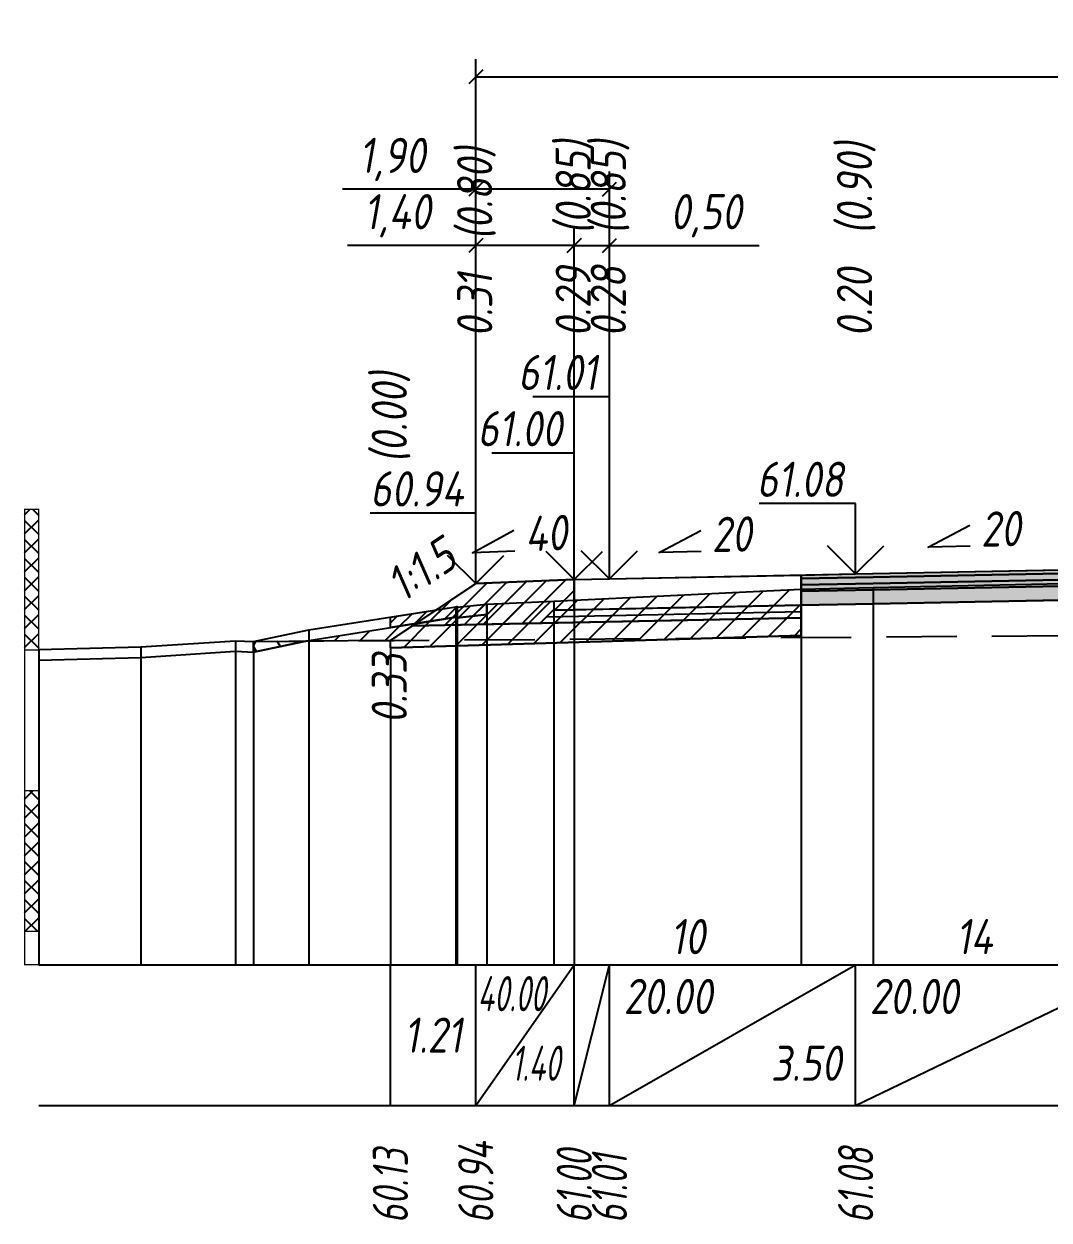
# Model space of a CAD drawing. Extents: x -717 to 1451, y -133302 to 233.
# Drawn here: x 78.9 to 151.8, y -53703.2 to -53618.1 of the extents above; entities that cross this region are included whole.
import ezdxf
from ezdxf.enums import TextEntityAlignment as Align

# ---------------------------------------------------------------- set-up
doc = ezdxf.new("R2010")
doc.units = 0
doc.linetypes.add('штриховая', pattern=[0.75, 0.5, -0.25])
for name, color, linetype in [('Интерполированный поперечник', 2, 'Continuous'), ('Код_514', 1, 'Continuous'), ('Контур_0', 7, 'Continuous'), ('Контур_2521', 7, 'Continuous'), ('Контур_2564', 7, 'Continuous'), ('Контур_2660', 7, 'Continuous'), ('Контур_2665', 7, 'Continuous'), ('Контур_400', 7, 'Continuous'), ('Контур_508', 7, 'Continuous'), ('Контур_512', 7, 'Continuous'), ('Контур_513', 7, 'Continuous'), ('Контур_818', 7, 'Continuous'), ('Красный поперечник', 1, 'Continuous'), ('Линейка абсолютных высот', 7, 'Continuous'), ('Объём_2501', 7, 'Continuous'), ('Объём_2564', 7, 'Continuous'), ('Объём_2650', 7, 'Continuous'), ('Объём_2660', 7, 'Continuous'), ('Объём_2661', 7, 'Continuous'), ('Объём_2665', 7, 'Continuous'), ('Объём_2666', 7, 'Continuous'), ('Объём_2667', 7, 'Continuous'), ('Объём_2668', 7, 'Continuous'), ('Объём_2669', 7, 'Continuous'), ('Объём_2675', 7, 'Continuous'), ('Объём_2753', 7, 'Continuous'), ('Откосы', 7, 'Continuous'), ('Отметки покрытия', 7, 'Continuous'), ('Рабочие отметки', 7, 'Continuous'), ('Рабочие отметки доп.', 7, 'Continuous'), ('Слои выравнивания', 7, 'Continuous'), ('Таблица', 7, 'Continuous'), ('Уклоны проезжей части', 7, 'Continuous'), ('Черный поперечник', 3, 'Continuous')]:
    doc.layers.add(name, color=color, linetype=linetype)
for name, color, linetype, true_color in [('Контур_2540', 2, 'Continuous', 0xffff00), ('Контур_2560', 2, 'Continuous', 0xffff00), ('Контур_2561', 7, 'Continuous', 0xff8040), ('Контур_2562', 3, 'Continuous', 0x00ff00), ('Контур_2563', 7, 'Continuous', 0xff8000), ('Контур_2570', 7, 'Continuous', 0x80ff00), ('Контур_2725', 7, 'Continuous', 0x323232), ('Контур_2736', 4, 'Continuous', 0x00ffff), ('Контур_2737', 4, 'Continuous', 0x00ffff), ('Контур_2738', 4, 'Continuous', 0x00ffff), ('Контур_2739', 4, 'Continuous', 0x00ffff), ('Контур_2741', 4, 'Continuous', 0x00ffff), ('Контур_2742', 4, 'Continuous', 0x00ffff), ('Контур_2743', 4, 'Continuous', 0x00ffff), ('Контур_2744', 7, 'Continuous', 0xa4ffff), ('Контур_2745', 7, 'Continuous', 0xa4ffff), ('Контур_2747', 4, 'Continuous', 0x00ffff), ('Контур_2748', 4, 'Continuous', 0x00ffff), ('Контур_2749', 4, 'Continuous', 0x00ffff), ('Контур_2750', 4, 'Continuous', 0x00ffff), ('Контур_2751', 4, 'Continuous', 0x00ffff), ('Контур_2752', 4, 'Continuous', 0x00ffff), ('Контур_2760', 7, 'Continuous', 0x323232), ('Контур_2761', 7, 'Continuous', 0x323232), ('Контур_2762', 7, 'Continuous', 0x323232), ('Контур_2763', 7, 'Continuous', 0x323232), ('Контур_402', 7, 'Continuous', 0xff6464), ('Контур_703', 4, 'Continuous', 0x00ffff), ('Контур_705', 4, 'Continuous', 0x00ffff), ('Контур_707', 4, 'Continuous', 0x00ffff), ('Контур_720', 131, 'Continuous', 0xaaffff), ('Объём_2500', 7, 'Continuous', 0xc0c0c0), ('Объём_2520', 7, 'Continuous', 0x80ffff), ('Объём_2540', 2, 'Continuous', 0xffff00), ('Объём_2560', 2, 'Continuous', 0xffff00), ('Объём_2561', 7, 'Continuous', 0xff8040), ('Объём_2562', 3, 'Continuous', 0x00ff00), ('Объём_2563', 7, 'Continuous', 0xff8000), ('Объём_2570', 7, 'Continuous', 0x80ff00), ('Объём_2600', 7, 'Continuous', 0x808000), ('Объём_2746', 2, 'Continuous', 0xffff00)]:
    doc.layers.add(name, color=color, linetype=linetype, true_color=true_color)
doc.styles.get("Standard").update_dxf_attribs({"font": 'txt', "height": 2.5})
doc.styles.add('М', font='romand.shx', dxfattribs={"width": 0.8, "oblique": 10, "height": 2.5})
doc.dimstyles.new('ISO-25', dxfattribs={"dimtxt": 2.5, "dimasz": 2.5, "dimexe": 1.25, "dimexo": 0.625, "dimtad": 1, "dimtxsty": 'Standard', "dimcen": 2.5, "dimadec": 0, "dimazin": 0, "dimtfac": 1, "dimtmove": 0, "dimatfit": 3, "dimfxl": 1, "dimarcsym": 0})
pattern_1 = [(45.0000013, (0, 0), (-0.67351924, 0.673519211), []), (135.0000003, (0, 0), (-0.673519222, -0.67351923), [])]

# ---------------------------------------------------------------- blocks, each defined once
blk = doc.blocks.new('_Oblique')
at = {"color": 0, "linetype": 'ByBlock', "lineweight": -2}
blk.add_line((-0.5, -0.5), (0.5, 0.5), dxfattribs=at)
blk = doc.blocks.new('*D1283')
at = {"color": 0, "lineweight": -2, "transparency": 16777216}
for p, q in [((111.072, -53657.336), (111.072, -53632.616)), ((118.072, -53657.056), (118.072, -53632.616)), ((111.072, -53633.866), (101.961, -53633.866)), ((118.072, -53633.866), (111.072, -53633.866))]:
    blk.add_line(p, q, dxfattribs=at)
at = {"layer": 'Defpoints', "color": 0, "transparency": 16777216}
for p in [(118.072, -53633.866), (111.072, -53657.961), (118.072, -53657.681)]:
    blk.add_point(p, dxfattribs=at)
at = {"color": 0, "lineweight": -2, "transparency": 16777216, "rotation": 180}
blk.add_blockref('_Oblique', (111.072, -53633.866), dxfattribs=at)
at = {"color": 0, "lineweight": -2, "transparency": 16777216}
blk.add_blockref('_Oblique', (118.072, -53633.866), dxfattribs=at)
at = {"color": 0, "transparency": 16777216, "insert": (105.501, -53631.753), "char_height": 2.5, "width": 8.75, "attachment_point": 5, "style": 'М'}
blk.add_mtext('1,40', dxfattribs=at)
blk = doc.blocks.new('*D1285')
at = {"color": 0, "lineweight": -2, "transparency": 16777216}
for p, q in [((118.072, -53657.056), (118.072, -53632.616)), ((120.572, -53657.006), (120.572, -53632.616)), ((118.072, -53633.866), (120.572, -53633.866)), ((120.572, -53633.866), (131.206, -53633.866))]:
    blk.add_line(p, q, dxfattribs=at)
at = {"layer": 'Defpoints', "color": 0, "transparency": 16777216}
for p in [(120.572, -53633.866), (118.072, -53657.681), (120.572, -53657.631)]:
    blk.add_point(p, dxfattribs=at)
at = {"color": 0, "lineweight": -2, "transparency": 16777216, "rotation": 180}
blk.add_blockref('_Oblique', (118.072, -53633.866), dxfattribs=at)
at = {"color": 0, "lineweight": -2, "transparency": 16777216}
blk.add_blockref('_Oblique', (120.572, -53633.866), dxfattribs=at)
at = {"color": 0, "transparency": 16777216, "insert": (127.444, -53631.753), "char_height": 2.5, "width": 9.16667, "attachment_point": 5, "style": 'М'}
blk.add_mtext('0,50', dxfattribs=at)
blk = doc.blocks.new('*D1288')
at = {"color": 0, "lineweight": -2, "transparency": 16777216}
for p, q in [((111.072, -53657.336), (111.072, -53628.614)), ((120.572, -53657.006), (120.572, -53628.614)), ((111.072, -53629.864), (101.597, -53629.864)), ((120.572, -53629.864), (111.072, -53629.864))]:
    blk.add_line(p, q, dxfattribs=at)
at = {"layer": 'Defpoints', "color": 0, "transparency": 16777216}
for p in [(120.572, -53629.864), (111.072, -53657.961), (120.572, -53657.631)]:
    blk.add_point(p, dxfattribs=at)
at = {"color": 0, "lineweight": -2, "transparency": 16777216, "rotation": 180}
blk.add_blockref('_Oblique', (111.072, -53629.864), dxfattribs=at)
at = {"color": 0, "lineweight": -2, "transparency": 16777216}
blk.add_blockref('_Oblique', (120.572, -53629.864), dxfattribs=at)
at = {"color": 0, "transparency": 16777216, "insert": (105.137, -53627.751), "char_height": 2.5, "width": 8.75, "attachment_point": 5, "style": 'М'}
blk.add_mtext('1,90', dxfattribs=at)
blk = doc.blocks.new('*D1289')
at = {"color": 0, "lineweight": -2, "transparency": 16777216}
for p, q in [((111.072, -53657.336), (111.072, -53620.616)), ((206.572, -53657.336), (206.572, -53620.616)), ((111.072, -53621.866), (206.572, -53621.866))]:
    blk.add_line(p, q, dxfattribs=at)
at = {"layer": 'Defpoints', "color": 0, "transparency": 16777216}
for p in [(206.572, -53621.866), (111.072, -53657.961), (206.572, -53657.961)]:
    blk.add_point(p, dxfattribs=at)
at = {"color": 0, "lineweight": -2, "transparency": 16777216, "rotation": 180}
blk.add_blockref('_Oblique', (111.072, -53621.866), dxfattribs=at)
at = {"color": 0, "lineweight": -2, "transparency": 16777216}
blk.add_blockref('_Oblique', (206.572, -53621.866), dxfattribs=at)
at = {"color": 0, "transparency": 16777216, "insert": (158.822, -53619.753), "char_height": 2.5, "width": 10.41667, "attachment_point": 5, "style": 'М'}
blk.add_mtext('19,10', dxfattribs=at)

msp = doc.modelspace()

# ---------------------------------------------------------------- hatches: boundary and pattern name
at = {"layer": 'Линейка абсолютных высот'}
h = msp.add_hatch(dxfattribs=at)
h.set_pattern_fill('ANSI37', scale=0.3, style=0)
h.set_pattern_definition(pattern_1)
h.paths.add_polyline_path([(80, -53662.615), (80, -53652.615), (79, -53652.615), (79, -53662.615)])
h = msp.add_hatch(dxfattribs=at)
h.set_pattern_fill('ANSI37', scale=0.3, style=0)
h.set_pattern_definition(pattern_1)
h.paths.add_polyline_path([(80, -53682.615), (80, -53672.615), (79, -53672.615), (79, -53682.615)])
at = {"layer": 'Объём_2563'}
h = msp.add_hatch(dxfattribs=at)
h.set_pattern_fill('ANSI31', color=256, scale=0.3)
h.paths.add_polyline_path([(111.072, -53657.899), (118.072, -53657.619), (118.072, -53659.769), (116.572, -53659.799), (115.654, -53660.717), (106.572, -53660.899)])
at = {"layer": 'Объём_2570'}
h = msp.add_hatch(dxfattribs=at)
h.set_pattern_fill('ANSI31', color=256, scale=0.2)
h.paths.add_polyline_path([(109.747, -53660.333), (109.721, -53660.286), (109.664, -53660.3), (105, -53661.034), (105, -53660.284), (109.664, -53659.55), (109.721, -53659.536), (109.747, -53659.583), (111.864, -53659.36), (111.864, -53660.11)])
at = {"layer": 'Объём_2600'}
h = msp.add_hatch(dxfattribs=at)
h.set_pattern_fill('ANSI31', color=6, scale=0.4)
h.paths.add_polyline_path([(116.608, -53659.151), (134.2, -53658.292), (134.2, -53661.593), (105, -53662.469), (105, -53661.947), (98.984, -53661.991), (99.211, -53661.944), (109.664, -53660.3), (109.721, -53660.286), (109.747, -53660.333), (111.864, -53660.11), (111.864, -53659.36)])
h = msp.add_hatch(dxfattribs=at)
h.set_pattern_fill('HONEY', color=5, scale=0.3)
h.paths.add_polyline_path([(95.264, -53662.769), (95.264, -53662.019), (98.984, -53661.991)])
at = {"layer": 'Слои выравнивания'}
for color, points in [(2, [(134.2, -53657.296), (138.072, -53657.219), (139.319, -53657.194), (156.181, -53656.857), (158.822, -53656.804), (158.822, -53657.054), (156.181, -53657.107), (139.319, -53657.444), (138.072, -53657.469), (134.2, -53657.546)]), (3, [(134.2, -53657.546), (138.072, -53657.469), (139.319, -53657.444), (156.181, -53657.107), (158.822, -53657.054), (158.822, -53657.504), (156.181, -53657.557), (139.319, -53657.894), (138.072, -53657.919), (134.2, -53657.996)]), (4, [(134.2, -53657.996), (138.072, -53657.919), (139.319, -53657.894), (156.181, -53657.557), (158.822, -53657.504), (158.822, -53657.954), (156.181, -53658.007), (139.319, -53658.344), (138.072, -53658.369), (134.2, -53658.446)]), (5, [(134.2, -53658.446), (138.072, -53658.369), (139.319, -53658.344), (156.181, -53658.007), (158.822, -53657.954), (158.822, -53658.954), (156.181, -53659.007), (139.319, -53659.344), (138.072, -53659.369), (134.2, -53659.446)])]:
    msp.add_hatch(color=color, dxfattribs=at).paths.add_polyline_path(points)

# ---------------------------------------------------------------- linework, layer by layer
at = {"layer": 'Интерполированный поперечник', "linetype": 'штриховая', "ltscale": 10, "flags": 128}
msp.add_lwpolyline([(95.264, -53662.019), (208.806, -53661.181)], dxfattribs=at)
at = {"layer": 'Код_514'}
for p, q in [((105, -53695), (105, -53685)), ((111.072, -53695), (111.072, -53685)), ((111.072, -53695), (118.072, -53685)), ((118.072, -53695), (118.072, -53685)), ((118.072, -53695), (120.572, -53685)), ((120.572, -53695), (120.572, -53685)), ((120.572, -53695), (138.072, -53685)), ((138.072, -53695), (138.072, -53685)), ((138.072, -53695), (158.822, -53685))]:
    msp.add_line(p, q, dxfattribs=at)
at = {"layer": 'Контур_0', "flags": 128}
for points in [[(120.572, -53659.719), (118.072, -53659.769), (118.072, -53657.619), (134.2, -53657.296), (134.2, -53659.446), (120.572, -53659.719), (120.572, -53659.719)], [(111.072, -53657.899), (105, -53661.947), (105, -53661.947), (105, -53661.947), (105, -53661.947), (105, -53661.947), (105, -53661.947), (105, -53661.947), (105, -53661.947), (105, -53661.947), (105, -53661.947), (105, -53661.947), (105, -53661.947), (105, -53661.947), (105, -53661.947), (105, -53661.947)], [(111.072, -53657.899), (105, -53661.947), (105, -53661.947), (105, -53661.947), (105, -53661.947), (105, -53661.947), (105, -53661.947), (105, -53661.947), (105, -53661.947), (105, -53661.947), (105, -53661.947), (105, -53661.947), (105, -53661.947), (105, -53661.947), (105, -53661.947), (105, -53661.947), (105, -53661.947), (105, -53661.947), (105, -53661.947), (105, -53661.947), (105, -53661.947), (105, -53661.947), (105, -53661.947), (105, -53661.947), (105, -53661.947), (105, -53661.947), (105, -53661.947), (105, -53661.947), (105, -53661.947), (105, -53661.947)], [(106.572, -53660.899), (115.654, -53660.717), (116.572, -53659.799), (118.072, -53659.769)], [(116.572, -53659.799), (134.2, -53659.446), (134.2, -53660.346), (115.654, -53660.717), (116.572, -53659.799), (116.572, -53659.799)]]:
    msp.add_lwpolyline(points, dxfattribs=at)
at = {"layer": 'Контур_2521', "color": 250, "flags": 128}
msp.add_lwpolyline([(116.113, -53660.258), (134.2, -53659.896)], dxfattribs=at)
at = {"layer": 'Контур_2540', "flags": 128}
msp.add_lwpolyline([(106.572, -53660.899), (134.2, -53660.346), (134.2, -53661.593), (105, -53662.469), (105, -53661.947), (106.572, -53660.899), (106.572, -53660.899)], dxfattribs=at)
at = {"layer": 'Контур_2560', "flags": 128}
msp.add_lwpolyline([(111.072, -53657.899), (111.072, -53657.899), (111.072, -53657.899), (118.072, -53657.619)], dxfattribs=at)
at = {"layer": 'Контур_2561', "flags": 128}
msp.add_lwpolyline([(118.072, -53657.619), (118.072, -53657.619), (111.072, -53657.899), (111.072, -53657.899), (118.072, -53657.619)], dxfattribs=at)
at = {"layer": 'Контур_2562', "flags": 128}
msp.add_lwpolyline([(111.072, -53657.899), (111.072, -53657.899), (111.072, -53657.899), (111.072, -53657.899), (111.072, -53657.899)], dxfattribs=at)
at = {"layer": 'Контур_2563', "flags": 128}
msp.add_lwpolyline([(111.072, -53657.899), (118.072, -53657.619), (118.072, -53659.769), (116.572, -53659.799), (115.654, -53660.717), (106.572, -53660.899), (111.072, -53657.899), (111.072, -53657.899)], dxfattribs=at)
at = {"layer": 'Контур_2564', "flags": 128}
msp.add_lwpolyline([(111.072, -53657.899), (118.072, -53657.619)], dxfattribs=at)
at = {"layer": 'Контур_2570', "flags": 128}
msp.add_lwpolyline([(80, -53663.334), (87.268, -53663.147), (93.998, -53662.713), (95.264, -53662.769), (95.264, -53662.769), (99.211, -53661.944), (109.664, -53660.3), (109.721, -53660.286), (109.747, -53660.333), (111.864, -53660.11), (111.864, -53659.36), (116.608, -53659.151), (134.2, -53658.292), (139.319, -53658.172), (156.181, -53657.818)], dxfattribs=at)
at = {"layer": 'Контур_2660', "flags": 128}
msp.add_lwpolyline([(105, -53662.469), (134.2, -53661.593)], dxfattribs=at)
at = {"layer": 'Контур_2665', "flags": 128}
msp.add_lwpolyline([(111.072, -53657.899), (111.072, -53657.899)], dxfattribs=at)
at = {"layer": 'Контур_2725', "flags": 128}
msp.add_lwpolyline([(134.2, -53659.446), (138.072, -53659.369), (139.319, -53659.344), (156.181, -53659.007), (158.822, -53658.954), (161.268, -53659.003), (178.22, -53659.342)], dxfattribs=at)
at = {"layer": 'Контур_2736', "flags": 128}
msp.add_lwpolyline([(111.072, -53657.899), (105, -53661.947)], dxfattribs=at)
at = {"layer": 'Контур_2737', "flags": 128}
msp.add_lwpolyline([(105, -53661.947), (105, -53661.947)], dxfattribs=at)
at = {"layer": 'Контур_2738', "flags": 128}
msp.add_lwpolyline([(105, -53661.947), (105, -53661.947)], dxfattribs=at)
at = {"layer": 'Контур_2739', "flags": 128}
msp.add_lwpolyline([(105, -53661.947), (105, -53661.947)], dxfattribs=at)
at = {"layer": 'Контур_2741', "flags": 128}
msp.add_lwpolyline([(105, -53661.947), (105, -53661.947)], dxfattribs=at)
at = {"layer": 'Контур_2742', "flags": 128}
msp.add_lwpolyline([(105, -53661.947), (105, -53661.947)], dxfattribs=at)
at = {"layer": 'Контур_2743', "flags": 128}
msp.add_lwpolyline([(105, -53661.947), (105, -53661.947)], dxfattribs=at)
at = {"layer": 'Контур_2744', "flags": 128}
msp.add_lwpolyline([(105, -53661.947), (105, -53661.947)], dxfattribs=at)
msp.add_lwpolyline([(105, -53661.947), (105, -53661.947)], dxfattribs=at)
msp.add_lwpolyline([(105, -53661.947), (105, -53661.947)], dxfattribs=at)
msp.add_lwpolyline([(105, -53661.947), (105, -53661.947)], dxfattribs=at)
msp.add_lwpolyline([(105, -53661.947), (105, -53661.947)], dxfattribs=at)
msp.add_lwpolyline([(105, -53661.947), (105, -53661.947)], dxfattribs=at)
at = {"layer": 'Контур_2745', "flags": 128}
msp.add_lwpolyline([(105, -53661.947), (105, -53661.947)], dxfattribs=at)
msp.add_lwpolyline([(105, -53661.947), (105, -53661.947)], dxfattribs=at)
msp.add_lwpolyline([(105, -53661.947), (105, -53661.947)], dxfattribs=at)
msp.add_lwpolyline([(105, -53661.947), (105, -53661.947)], dxfattribs=at)
msp.add_lwpolyline([(105, -53661.947), (105, -53661.947)], dxfattribs=at)
msp.add_lwpolyline([(105, -53661.947), (105, -53661.947)], dxfattribs=at)
at = {"layer": 'Контур_2747', "flags": 128}
msp.add_lwpolyline([(105, -53661.947), (105, -53661.947)], dxfattribs=at)
at = {"layer": 'Контур_2748', "flags": 128}
msp.add_lwpolyline([(105, -53661.947), (105, -53661.947)], dxfattribs=at)
at = {"layer": 'Контур_2749', "flags": 128}
msp.add_lwpolyline([(105, -53661.947), (105, -53661.947)], dxfattribs=at)
at = {"layer": 'Контур_2750', "flags": 128}
msp.add_lwpolyline([(105, -53661.947), (105, -53661.947)], dxfattribs=at)
at = {"layer": 'Контур_2751', "flags": 128}
msp.add_lwpolyline([(105, -53661.947), (105, -53661.947)], dxfattribs=at)
at = {"layer": 'Контур_2752', "flags": 128}
msp.add_lwpolyline([(105, -53661.947), (105, -53661.947)], dxfattribs=at)
at = {"layer": 'Контур_2760', "flags": 128}
msp.add_lwpolyline([(134.2, -53657.296), (138.072, -53657.219), (139.319, -53657.194), (156.181, -53656.857), (158.822, -53656.804), (161.268, -53656.853), (178.22, -53657.192)], dxfattribs=at)
at = {"layer": 'Контур_2761', "flags": 128}
msp.add_lwpolyline([(134.2, -53657.546), (138.072, -53657.469), (139.319, -53657.444), (156.181, -53657.107), (158.822, -53657.054), (161.268, -53657.103), (178.22, -53657.442)], dxfattribs=at)
at = {"layer": 'Контур_2762', "flags": 128}
msp.add_lwpolyline([(134.2, -53657.996), (138.072, -53657.919), (139.319, -53657.894), (156.181, -53657.557), (158.822, -53657.504), (161.268, -53657.553), (178.22, -53657.892)], dxfattribs=at)
at = {"layer": 'Контур_2763', "flags": 128}
msp.add_lwpolyline([(134.2, -53658.446), (138.072, -53658.369), (139.319, -53658.344), (156.181, -53658.007), (158.822, -53657.954), (161.268, -53658.003), (178.22, -53658.342)], dxfattribs=at)
at = {"layer": 'Контур_400', "flags": 128}
msp.add_lwpolyline([(118.072, -53657.619), (120.572, -53657.569), (120.572, -53657.569), (120.572, -53657.569), (120.572, -53657.569), (120.572, -53657.569), (120.572, -53657.569), (138.072, -53657.219), (158.822, -53656.804)], dxfattribs=at)
at = {"layer": 'Контур_402', "flags": 128}
msp.add_lwpolyline([(105, -53662.469), (134.2, -53661.593), (134.2, -53659.446), (158.822, -53658.954), (178.22, -53659.342), (178.22, -53661.436), (213.463, -53662.493)], dxfattribs=at)
at = {"layer": 'Контур_508', "flags": 128}
msp.add_lwpolyline([(105, -53662.469), (134.2, -53661.593), (134.2, -53659.446), (158.822, -53658.954), (178.22, -53659.342), (178.22, -53661.436), (213.463, -53662.493), (217.224, -53665), (219.224, -53665), (226.98, -53659.829)], dxfattribs=at)
at = {"layer": 'Контур_512', "flags": 128}
msp.add_lwpolyline([(105, -53662.469), (134.2, -53661.593)], dxfattribs=at)
at = {"layer": 'Контур_513', "flags": 128}
msp.add_lwpolyline([(105, -53662.469), (134.2, -53661.593), (134.2, -53659.446), (158.822, -53658.954), (178.22, -53659.342), (178.22, -53661.436), (213.463, -53662.493), (217.224, -53665), (219.224, -53665), (226.98, -53659.829)], dxfattribs=at)
at = {"layer": 'Контур_703', "flags": 128}
for points in [[(111.072, -53657.899), (105, -53661.947)], [(105, -53661.947), (105, -53661.947)]]:
    msp.add_lwpolyline(points, dxfattribs=at)
at = {"layer": 'Контур_705', "flags": 128}
msp.add_lwpolyline([(105, -53661.947), (105, -53661.947)], dxfattribs=at)
at = {"layer": 'Контур_707', "flags": 128}
msp.add_lwpolyline([(105, -53661.947), (105, -53661.947)], dxfattribs=at)
at = {"layer": 'Контур_720', "flags": 128}
msp.add_lwpolyline([(105, -53661.947), (105, -53661.947)], dxfattribs=at)
at = {"layer": 'Контур_818', "flags": 128}
msp.add_lwpolyline([(105, -53661.034), (109.664, -53660.3), (109.721, -53660.286), (109.747, -53660.333), (111.864, -53660.11), (111.864, -53659.36), (116.608, -53659.151), (134.2, -53658.292), (139.319, -53658.172), (156.181, -53657.818), (158.822, -53657.856), (161.268, -53657.892), (178.22, -53658.102), (183.825, -53658.527), (200.25, -53659.59), (200.25, -53660.34), (205.556, -53661.316), (208.023, -53661.78), (208.806, -53661.931), (208.806, -53661.931), (212.719, -53661.701), (226.98, -53660.579)], dxfattribs=at)
at = {"layer": 'Красный поперечник'}
for p, q in [((120.572, -53657.569), (138.072, -53657.219)), ((138.072, -53657.219), (158.822, -53656.804)), ((105, -53661.947), (111.072, -53657.899)), ((111.072, -53657.899), (118.072, -53657.619)), ((118.072, -53657.619), (120.572, -53657.569)), ((134.2, -53661.593), (134.2, -53685)), ((105, -53662.469), (105, -53685))]:
    msp.add_line(p, q, dxfattribs=at)
at = {"layer": 'Линейка абсолютных высот', "color": 7, "const_width": 0.1, "flags": 128}
for points in [[(80, -53662.615), (80, -53652.615), (79, -53652.615), (79, -53662.615), (80, -53662.615)], [(80, -53672.615), (80, -53662.615), (79, -53662.615), (79, -53672.615), (80, -53672.615)], [(80, -53682.615), (80, -53672.615), (79, -53672.615), (79, -53682.615), (80, -53682.615)], [(80, -53685), (80, -53682.615), (79, -53682.615), (79, -53685), (80, -53685)]]:
    msp.add_lwpolyline(points, dxfattribs=at)
at = {"layer": 'Объём_2500', "flags": 128}
msp.add_lwpolyline([(120.572, -53659.719), (118.072, -53659.769), (118.072, -53657.619), (134.2, -53657.296), (134.2, -53659.446), (120.572, -53659.719), (120.572, -53659.719)], dxfattribs=at)
at = {"layer": 'Объём_2501', "flags": 128}
msp.add_lwpolyline([(118.072, -53657.619), (120.572, -53657.569), (120.572, -53657.569), (120.572, -53657.569), (120.572, -53657.569), (120.572, -53657.569), (120.572, -53657.569), (138.072, -53657.219), (158.822, -53656.804)], dxfattribs=at)
at = {"layer": 'Объём_2520', "color": 250, "flags": 128}
msp.add_lwpolyline([(116.572, -53659.799), (134.2, -53659.446), (134.2, -53660.346), (115.654, -53660.717), (116.572, -53659.799), (116.572, -53659.799)], dxfattribs=at)
at = {"layer": 'Объём_2540', "flags": 128}
msp.add_lwpolyline([(106.572, -53660.899), (134.2, -53660.346), (134.2, -53661.593), (105, -53662.469), (105, -53661.947), (106.572, -53660.899), (106.572, -53660.899)], dxfattribs=at)
at = {"layer": 'Объём_2560', "flags": 128}
msp.add_lwpolyline([(111.072, -53657.899), (111.072, -53657.899), (111.072, -53657.899), (118.072, -53657.619)], dxfattribs=at)
at = {"layer": 'Объём_2561', "flags": 128}
msp.add_lwpolyline([(118.072, -53657.619), (118.072, -53657.619), (111.072, -53657.899), (111.072, -53657.899), (118.072, -53657.619)], dxfattribs=at)
at = {"layer": 'Объём_2562', "flags": 128}
msp.add_lwpolyline([(111.072, -53657.899), (111.072, -53657.899), (111.072, -53657.899), (111.072, -53657.899), (111.072, -53657.899)], dxfattribs=at)
at = {"layer": 'Объём_2563', "color": 250, "flags": 128}
msp.add_lwpolyline([(111.072, -53657.899), (118.072, -53657.619), (118.072, -53659.769), (116.572, -53659.799), (115.654, -53660.717), (106.572, -53660.899), (111.072, -53657.899), (111.072, -53657.899)], dxfattribs=at)
at = {"layer": 'Объём_2564', "flags": 128}
msp.add_lwpolyline([(111.072, -53657.899), (118.072, -53657.619)], dxfattribs=at)
at = {"layer": 'Объём_2570', "flags": 128}
msp.add_lwpolyline([(109.747, -53660.333), (109.721, -53660.286), (109.664, -53660.3), (105, -53661.034), (105, -53660.284), (109.664, -53659.55), (109.721, -53659.536), (109.747, -53659.583), (111.864, -53659.36), (111.864, -53660.11), (109.747, -53660.333), (109.747, -53660.333)], dxfattribs=at)
at = {"layer": 'Объём_2600', "color": 5, "flags": 128}
msp.add_lwpolyline([(95.264, -53662.769), (95.264, -53662.019), (98.984, -53661.991), (95.264, -53662.769), (95.264, -53662.769)], dxfattribs=at)
at = {"layer": 'Объём_2650', "color": 6, "flags": 128}
msp.add_lwpolyline([(116.608, -53659.151), (134.2, -53658.292), (134.2, -53661.593), (105, -53662.469), (105, -53661.947), (98.984, -53661.991), (99.211, -53661.944), (109.664, -53660.3), (109.721, -53660.286), (109.747, -53660.333), (111.864, -53660.11), (111.864, -53659.36), (116.608, -53659.151), (116.608, -53659.151)], dxfattribs=at)
at = {"layer": 'Объём_2660', "flags": 128}
msp.add_lwpolyline([(105, -53662.469), (134.2, -53661.593)], dxfattribs=at)
at = {"layer": 'Объём_2661', "flags": 128}
msp.add_lwpolyline([(111.072, -53657.899), (105, -53661.947)], dxfattribs=at)
at = {"layer": 'Объём_2665', "flags": 128}
msp.add_lwpolyline([(111.072, -53657.899), (111.072, -53657.899)], dxfattribs=at)
at = {"layer": 'Объём_2666', "flags": 128}
msp.add_lwpolyline([(111.072, -53657.899), (105, -53661.947)], dxfattribs=at)
at = {"layer": 'Объём_2667', "flags": 128}
msp.add_lwpolyline([(105, -53661.947), (105, -53661.947)], dxfattribs=at)
msp.add_lwpolyline([(105, -53661.947), (105, -53661.947)], dxfattribs=at)
at = {"layer": 'Объём_2668', "flags": 128}
msp.add_lwpolyline([(105, -53661.947), (105, -53661.947)], dxfattribs=at)
msp.add_lwpolyline([(105, -53661.947), (105, -53661.947)], dxfattribs=at)
at = {"layer": 'Объём_2669', "flags": 128}
msp.add_lwpolyline([(105, -53661.947), (105, -53661.947)], dxfattribs=at)
msp.add_lwpolyline([(105, -53661.947), (105, -53661.947)], dxfattribs=at)
at = {"layer": 'Объём_2675', "flags": 128}
msp.add_lwpolyline([(105, -53661.947), (105, -53661.947)], dxfattribs=at)
msp.add_lwpolyline([(105, -53661.947), (105, -53661.947)], dxfattribs=at)
msp.add_lwpolyline([(105, -53661.947), (105, -53661.947)], dxfattribs=at)
msp.add_lwpolyline([(105, -53661.947), (105, -53661.947)], dxfattribs=at)
msp.add_lwpolyline([(105, -53661.947), (105, -53661.947)], dxfattribs=at)
msp.add_lwpolyline([(105, -53661.947), (105, -53661.947)], dxfattribs=at)
msp.add_lwpolyline([(105, -53661.947), (105, -53661.947)], dxfattribs=at)
msp.add_lwpolyline([(105, -53661.947), (105, -53661.947)], dxfattribs=at)
msp.add_lwpolyline([(105, -53661.947), (105, -53661.947)], dxfattribs=at)
msp.add_lwpolyline([(105, -53661.947), (105, -53661.947)], dxfattribs=at)
msp.add_lwpolyline([(105, -53661.947), (105, -53661.947)], dxfattribs=at)
msp.add_lwpolyline([(105, -53661.947), (105, -53661.947)], dxfattribs=at)
at = {"layer": 'Объём_2746', "flags": 128}
msp.add_lwpolyline([(109.664, -53660.3), (109.721, -53660.286), (109.747, -53660.333), (111.864, -53660.11), (111.864, -53659.36), (116.608, -53659.151), (134.2, -53658.292), (134.2, -53661.593), (105, -53662.469), (105, -53661.947), (106.793, -53660.752), (109.664, -53660.3), (109.664, -53660.3)], dxfattribs=at)
at = {"layer": 'Объём_2753', "flags": 128}
msp.add_lwpolyline([(134.2, -53657.296), (134.2, -53657.296)], dxfattribs=at)
at = {"layer": 'Откосы', "color": 1, "flags": 128}
for points in [[(146.221, -53655.245), (143.222, -53655.305), (146.191, -53653.745)], [(113.846, -53655.598), (110.849, -53655.718), (113.786, -53654.1)], [(127.096, -53655.627), (124.097, -53655.687), (127.066, -53654.127)]]:
    msp.add_lwpolyline(points, dxfattribs=at)
at = {"layer": 'Отметки покрытия', "color": 1}
for p, q in [((120.572, -53644.619), (115.122, -53644.619)), ((120.572, -53657.569), (120.572, -53644.619)), ((118.072, -53648.619), (112.222, -53648.619)), ((118.072, -53657.619), (118.072, -53648.619)), ((138.072, -53652.219), (131.222, -53652.219)), ((138.072, -53657.219), (138.072, -53652.219)), ((111.072, -53652.899), (103.572, -53652.899)), ((111.072, -53657.899), (111.072, -53652.899)), ((118.072, -53657.619), (116.072, -53655.619)), ((118.072, -53657.619), (120.072, -53655.619)), ((120.572, -53657.569), (118.572, -53655.569)), ((120.572, -53657.569), (122.572, -53655.569)), ((138.072, -53657.219), (136.072, -53655.219)), ((138.072, -53657.219), (140.072, -53655.219)), ((111.072, -53657.899), (109.072, -53655.899)), ((111.072, -53657.899), (113.072, -53655.899))]:
    msp.add_line(p, q, dxfattribs=at)
at = {"layer": 'Слои выравнивания'}
for p, q in [((134.2, -53657.296), (134.2, -53685)), ((118.072, -53657.619), (118.072, -53685))]:
    msp.add_line(p, q, dxfattribs=at)
at = {"layer": 'Слои выравнивания', "color": 2, "flags": 128}
msp.add_lwpolyline([(134.2, -53657.296), (138.072, -53657.219), (139.319, -53657.194), (156.181, -53656.857), (158.822, -53656.804), (158.822, -53657.054), (156.181, -53657.107), (139.319, -53657.444), (138.072, -53657.469), (134.2, -53657.546)], close=True, dxfattribs=at)
at = {"layer": 'Слои выравнивания', "color": 3, "flags": 128}
msp.add_lwpolyline([(134.2, -53657.546), (138.072, -53657.469), (139.319, -53657.444), (156.181, -53657.107), (158.822, -53657.054), (158.822, -53657.504), (156.181, -53657.557), (139.319, -53657.894), (138.072, -53657.919), (134.2, -53657.996)], close=True, dxfattribs=at)
at = {"layer": 'Слои выравнивания', "color": 4, "flags": 128}
msp.add_lwpolyline([(134.2, -53657.996), (138.072, -53657.919), (139.319, -53657.894), (156.181, -53657.557), (158.822, -53657.504), (158.822, -53657.954), (156.181, -53658.007), (139.319, -53658.344), (138.072, -53658.369), (134.2, -53658.446)], close=True, dxfattribs=at)
at = {"layer": 'Слои выравнивания', "color": 5, "flags": 128}
msp.add_lwpolyline([(134.2, -53658.446), (138.072, -53658.369), (139.319, -53658.344), (156.181, -53658.007), (158.822, -53657.954), (158.822, -53658.954), (156.181, -53659.007), (139.319, -53659.344), (138.072, -53659.369), (134.2, -53659.446)], close=True, dxfattribs=at)
at = {"layer": 'Таблица'}
for p, q in [((80, -53685), (251.98, -53685)), ((80, -53695), (251.98, -53695))]:
    msp.add_line(p, q, dxfattribs=at)
at = {"layer": 'Черный поперечник', "color": 7}
for p, q in [((134.2, -53658.292), (134.2, -53685)), ((139.319, -53658.172), (139.319, -53685)), ((116.608, -53659.151), (116.608, -53685)), ((109.664, -53659.55), (109.664, -53685)), ((109.721, -53659.536), (109.721, -53685)), ((109.747, -53659.583), (109.747, -53685)), ((111.864, -53659.36), (111.864, -53685)), ((99.211, -53661.194), (99.211, -53685)), ((87.268, -53662.397), (87.268, -53685)), ((93.998, -53661.963), (93.998, -53685)), ((95.264, -53662.019), (95.264, -53685)), ((80, -53662.584), (80, -53685))]:
    msp.add_line(p, q, dxfattribs=at)
at = {"layer": 'Черный поперечник', "flags": 128}
msp.add_lwpolyline([(80, -53662.584), (87.268, -53662.397), (93.998, -53661.963), (95.264, -53662.019), (99.211, -53661.194), (109.664, -53659.55), (109.721, -53659.536), (109.747, -53659.583), (111.864, -53659.36), (116.608, -53659.151), (134.2, -53658.292), (139.319, -53658.172), (156.181, -53657.818), (158.822, -53657.856), (161.268, -53657.892), (178.22, -53658.102), (183.825, -53658.527), (200.25, -53659.59), (205.556, -53660.566), (208.023, -53661.03), (208.806, -53661.181), (212.719, -53660.951), (230.328, -53659.566), (251.98, -53658.58)], dxfattribs=at)

# ---------------------------------------------------------------- texts
at = {"layer": 'Код_514', "style": 'М', "oblique": 10}
for s, width, p in [('40.00', 0.6, (111.192, -53685.805)), ('20.00', 0.8, (121.572, -53686)), ('20.00', 0.8, (139.072, -53686))]:
    msp.add_text(s, height=2.5, dxfattribs=dict(at, width=width)).set_placement(p, align=Align.TOP_LEFT)
at = {"layer": 'Код_514', "style": 'М', "oblique": 10, "width": 0.8}
msp.add_text('1.21', height=2.5, dxfattribs=at).set_placement((108.036, -53690), align=Align.MIDDLE_CENTER)
at = {"layer": 'Код_514', "style": 'М', "oblique": 10}
for s, width, p in [('1.40', 0.6, (117.072, -53694)), ('3.50', 0.8, (137.072, -53694))]:
    msp.add_text(s, height=2.5, dxfattribs=dict(at, width=width)).set_placement(p, align=Align.BOTTOM_RIGHT)
at = {"layer": 'Код_514', "style": 'М', "oblique": 10, "width": 0.7}
for s, p in [('60.13', (105, -53703.382)), ('60.94', (111.072, -53703.382)), ('61.00', (118.072, -53703.382)), ('61.01', (120.572, -53703.382)), ('61.08', (138.072, -53703.382))]:
    msp.add_text(s, height=2.5, rotation=90, dxfattribs=at).set_placement(p, align=Align.MIDDLE_LEFT)
at = {"layer": 'Отметки покрытия', "color": 1, "style": 'М', "oblique": 10, "width": 0.8}
for s, p in [('61.01', (119.713, -53644.888)), ('61.00', (117.213, -53648.888)), ('61.08', (137.213, -53652.488)), ('60.94', (110.213, -53653.168))]:
    msp.add_text(s, height=2.5, dxfattribs=at).set_placement(p, align=Align.BOTTOM_RIGHT)
at = {"layer": 'Рабочие отметки', "color": 1, "style": 'М', "oblique": 10, "width": 0.8}
for s, p in [('0.29', (117.994, -53640.369)), ('0.28', (120.494, -53640.369)), ('0.20', (137.994, -53640.369)), ('0.31', (110.994, -53640.369))]:
    msp.add_text(s, height=2.5, rotation=90, dxfattribs=at).set_placement(p, align=Align.MIDDLE_LEFT)
msp.add_text('0.33', height=2.5, rotation=90, dxfattribs=at).set_placement((104.922, -53662.878), align=Align.MIDDLE_RIGHT)
at = {"layer": 'Рабочие отметки доп.', "color": 1, "style": 'М', "oblique": 10, "width": 0.8}
for s, p in [('(0.80)', (110.994, -53633.469)), ('(0.85)', (117.994, -53633.069)), ('(0.85)', (120.494, -53633.069)), ('(0.90)', (137.994, -53633.069)), ('(0.00)', (104.922, -53649.309))]:
    msp.add_text(s, height=2.5, rotation=90, dxfattribs=at).set_placement(p, align=Align.MIDDLE_LEFT)
at = {"layer": 'Слои выравнивания', "style": 'М', "oblique": 10, "width": 0.8}
for s, p in [('10', (126.136, -53685)), ('14', (146.511, -53685))]:
    msp.add_text(s, height=2.5, dxfattribs=at).set_placement(p, align=Align.BOTTOM_CENTER)
at = {"layer": 'Уклоны проезжей части', "color": 1, "style": 'М', "oblique": 10, "width": 0.8}
for s, rotation, p in [('40', 2.29061, (116.151, -53656.315)), ('20', 1.14576, (129.302, -53656.394)), ('20', 1.14576, (148.427, -53656.012)), ('1:1.5', 33.69007, (108.324, -53658.549))]:
    msp.add_text(s, height=2.5, rotation=rotation, dxfattribs=at).set_placement(p, align=Align.BOTTOM_CENTER)

# ---------------------------------------------------------------- dimensions: what is measured, and where the dimension line sits
at = {"color": 5}
dim = msp.add_linear_dim(base=(206.572, -53621.866), p1=(111.072, -53657.961), p2=(206.572, -53657.961), angle=180, dimstyle='ISO-25', override={"dimasz": 1, "dimlfac": 0.2, "dimzin": 0, "dimtxsty": 'М', "dimblk1": 'Oblique', "dimblk2": 'Oblique', "dimsah": 1}, dxfattribs=at)
dim.commit()
dim.dimension.update_dxf_attribs({"geometry": '*D1289', "text_midpoint": (158.822, -53619.753)})
for base, p1, p2, picture, middle in [((120.572, -53629.864), (111.072, -53657.961), (120.572, -53657.631), '*D1288', (105.137, -53629.864)), ((118.072, -53633.866), (111.072, -53657.961), (118.072, -53657.681), '*D1283', (105.501, -53633.866)), ((120.572, -53633.866), (118.072, -53657.681), (120.572, -53657.631), '*D1285', (127.444, -53633.866))]:
    dim = msp.add_linear_dim(base=base, p1=p1, p2=p2, angle=180, dimstyle='ISO-25', override={"dimasz": 1, "dimlfac": 0.2, "dimzin": 0, "dimtxsty": 'М', "dimblk1": 'Oblique', "dimblk2": 'Oblique', "dimsah": 1}, dxfattribs=at)
    dim.commit()
    dim.dimension.update_dxf_attribs({"geometry": picture, "text_midpoint": middle, "dimtype": 160})

doc.saveas('drawing.dxf')
